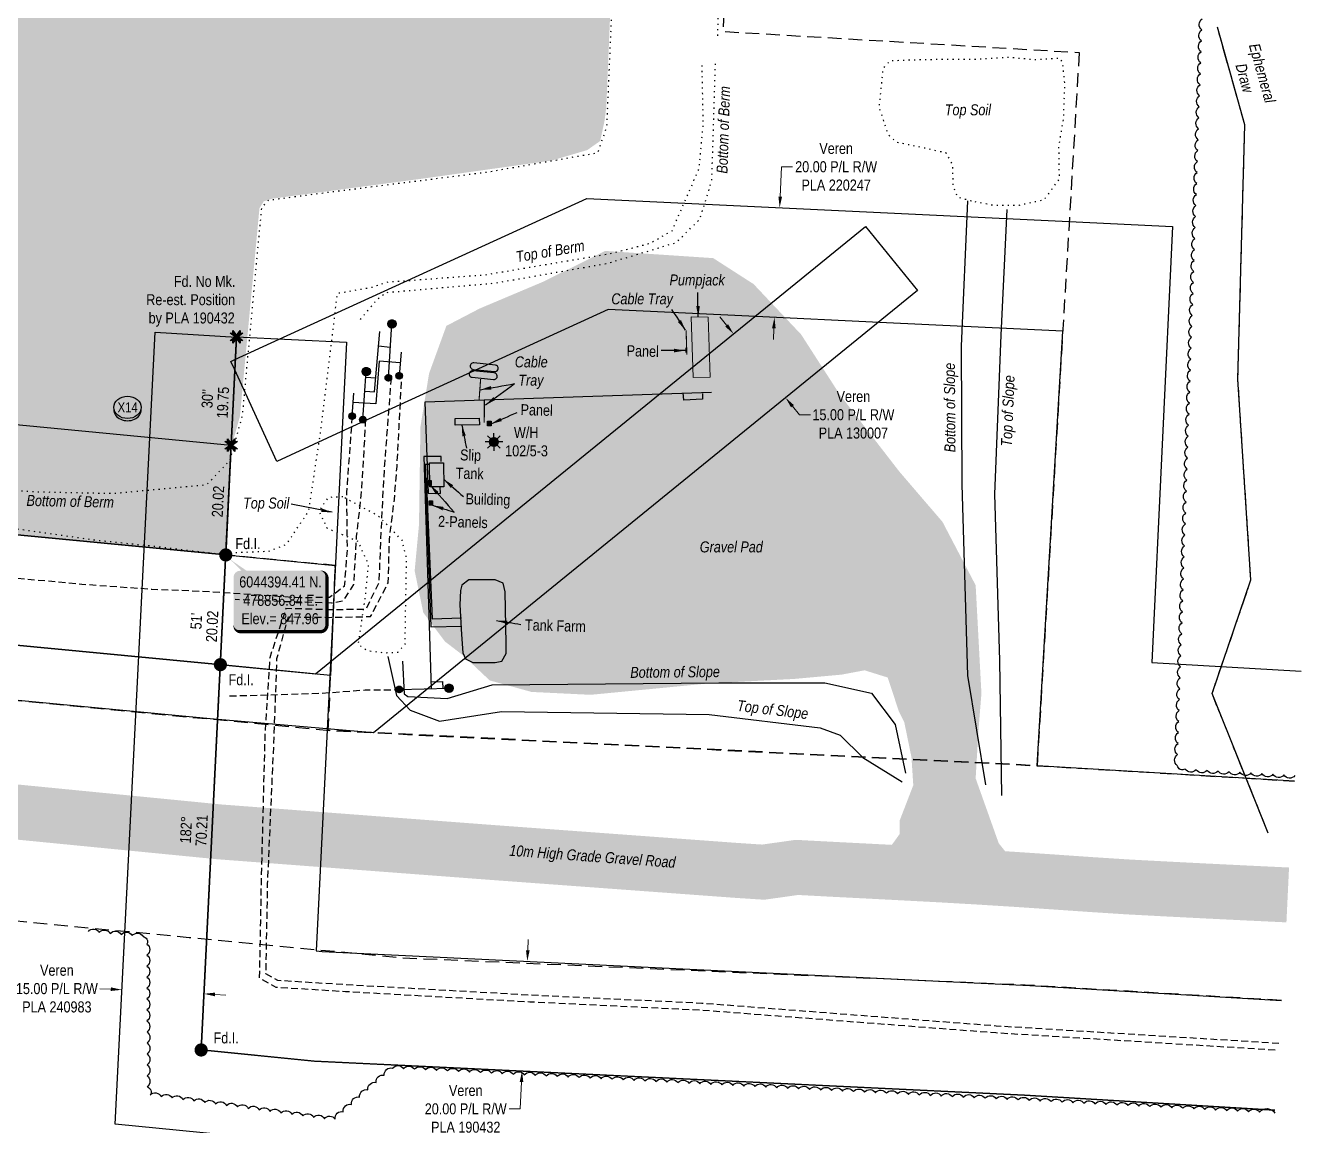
# Model space of a CAD drawing. Extents: x 473254 to 483871, y 6040471 to 6049084.
# Drawn here: x 476178 to 477351, y 6042140 to 6043140 of the extents above; entities that cross this region are included whole.
import ezdxf
from ezdxf.enums import TextEntityAlignment as Align

# ---------------------------------------------------------------- set-up
doc = ezdxf.new("R2010")
doc.units = 0
doc.header["$LTSCALE"] = 5
doc.header["$PDSIZE"] = 0.5
for name, pattern in [('0', [1, 1, 0]), ('foc-ACCESSROAD', [3.75, 2.5, -1.25]), ('foc-TOPO', [1, 0.2, -0.8]), ('foc-TOPO-ephemeral', [6.25, 3.125, -0.625, 0.625, -0.625, 0.625, -0.625]), ('UG_PIPE', [1.875, 1.25, -0.625])]:
    doc.linetypes.add(name, pattern=pattern)
doc.layers.get('Defpoints').update_dxf_attribs({"color": 9})
for name, color, linetype in [('AS-CABLE', 224, 'foc-CABLE'), ('AS-PIPE-UG', 44, 'UG_PIPE'), ('AS-ROADS', 254, 'Continuous'), ('AS-SYMBOL', 7, 'Continuous'), ('C-RW', 13, 'Continuous'), ('C-WS', 13, 'foc-ACCESSROAD'), ('C-WS-S', 8, 'Continuous'), ('DETAIL-T', 7, 'Continuous'), ('F-AR', 190, 'foc-ACCESSROAD'), ('L-BD', 7, 'Continuous'), ('L-MON', 1, 'Continuous'), ('P-CROSSINGS', 250, 'Continuous'), ('P-PROPOSED', 10, 'Continuous'), ('P-PROPOSED-H', 21, 'Continuous'), ('T-BUSH', 110, '0'), ('T-DRAW', 143, 'foc-TOPO-ephemeral'), ('T-GENERAL', 48, 'foc-TOPO'), ('T-SLOPE', 48, 'Continuous'), ('T-WATER-T', 170, 'Continuous')]:
    doc.layers.add(name, color=color, linetype=linetype)
for name, color, linetype, lineweight in [('AS-GENERAL', 48, 'Continuous', 18), ('C-RW-T', 13, 'Continuous', 9), ('C-WS-T', 13, 'Continuous', 9), ('T-TEXT', 48, 'Continuous', 18)]:
    doc.layers.add(name, color=color, linetype=linetype, lineweight=lineweight)
for name, color, linetype, true_color in [('AS-PIPE-AG', 7, 'Continuous', 0x7d00fa), ('AS-STRUCTURE-H', 7, 'Continuous', 0xa8a8a8), ('AS-STRUCTURE-T', 7, 'Continuous', 0x454545)]:
    doc.layers.add(name, color=color, linetype=linetype, true_color=true_color)
doc.layers.add('AS-STRUCTURE', color=7, linetype='Continuous', lineweight=30, true_color=0x595959)
doc.styles.add('80', font='ARIALN.TTF', dxfattribs={"height": 10})
doc.styles.add('80CG', font='ARIALN.TTF', dxfattribs={"height": 10})
doc.styles.add('80L', font='ARIALN.TTF', dxfattribs={"height": 10})
doc.styles.add('80LS', font='ARIALNI.TTF', dxfattribs={"height": 10})
doc.styles.add('Crossing', font='ARIALN.TTF', dxfattribs={"height": 10})
doc.styles.add('foc-LtypeFont', font='ARIALN.TTF', dxfattribs={"height": 7.35})
doc.linetypes.add('foc-CABLE', pattern='A,2,-1,["C",foc-LtypeFont,S=0.2,R=0,X=-0.625,Y=-0.75],-1.24,8', length=12.24)
doc.linetypes.add('foc-TOPO-flowdirection-NOLINE', pattern='A,0,[">",foc-LtypeFont,S=0.3,R=0,X=0,Y=-0.945],-20,[">",foc-LtypeFont,S=0.3,R=0,X=0,Y=-0.945],0', length=20)
doc.dimstyles.new('Compass 5 000', dxfattribs={"dimscale": 5, "dimtxt": 9, "dimasz": 2, "dimexe": 0.2, "dimexo": 0.0625, "dimgap": 0.5, "dimtad": 0, "dimtih": 1, "dimtoh": 1, "dimzin": 0, "dimdsep": 46, "dimtxsty": '80CG', "dimcen": 0.1, "dimse1": 1, "dimse2": 1, "dimclrd": 256, "dimclrt": 256, "dimaunit": 1, "dimadec": 4, "dimazin": 0, "dimtfac": 0.06, "dimtofl": 0, "dimtmove": 0, "dimatfit": 1, "dimfxl": 0.2, "dimtolj": 1, "dimtzin": 0, "dimlwd": -1, "dimarcsym": 0})

# ---------------------------------------------------------------- blocks, each defined once
blk = doc.blocks.new('fdia')
at = {"color": 255, "const_width": 1}
blk.add_lwpolyline([(-0.5, 0, 1), (0.5, 0, 1)], format="xyb", close=True, dxfattribs=at)
blk = doc.blocks.new('Fdiaa')
blk.add_blockref('fdia', (0, 0))
blk = doc.blocks.new('fdib')
at = {"color": 1, "const_width": 1.6}
blk.add_lwpolyline([(-0.4, 0, 1), (0.4, 0, 1)], format="xyb", close=True, dxfattribs=at)
at = {"color": 1}
blk.add_circle((0, 0), 0.8, dxfattribs=at)
blk = doc.blocks.new('Fdibb')
blk.add_blockref('fdib', (0, 0))
blk = doc.blocks.new('fdicc')
for name in ['Fdibb', 'Fdiaa']:
    blk.add_blockref(name, (0, 0))
blk = doc.blocks.new('FDI')
blk.add_blockref('fdicc', (0, 0))
blk = doc.blocks.new('GAS')
h = blk.add_hatch(color=255)
h.dxf.hatch_style = 1
edge = h.paths.add_edge_path()
edge.add_arc((0, 0), 0.9, 0, 360)
for p, q in [((-0.81, 0), (-1.62, 0)), ((-0.57, 0.57), (-1.14, 1.14)), ((0, 0.81), (0, 1.62)), ((0.57, 0.57), (1.14, 1.14)), ((1.62, 0), (0.81, 0)), ((-0.57, -0.57), (-1.14, -1.14)), ((0, -0.81), (0, -1.62)), ((1.14, -1.14), (0.57, -0.57))]:
    blk.add_line(p, q)
blk.add_circle((0, 0), 0.8)
blk = doc.blocks.new('*D500')
at = {"layer": 'C-RW-T', "transparency": 16777216}
for p, q in [((476815.8, 6042867.7), (476809.5, 6042875.4)), ((476875.7, 6042794), (476882, 6042786.3)), ((476882, 6042786.3), (476892, 6042786.3))]:
    blk.add_line(p, q, dxfattribs=at)
for points in [[(476817.1, 6042868.7), (476814.5, 6042866.6), (476822.1, 6042859.9)], [(476877, 6042795.1), (476874.4, 6042793), (476869.4, 6042801.8)]]:
    blk.add_solid(points, dxfattribs=at)
at = {"layer": 'Defpoints', "color": 0, "transparency": 16777216}
for p in [(476869.4, 6042801.8), (476667.5, 6042734.2), (476714.8, 6042676)]:
    blk.add_point(p, dxfattribs=at)
at = {"layer": 'C-RW-T', "transparency": 16777216, "insert": (476931.1, 6042786.3), "char_height": 10, "attachment_point": 5, "style": '80CG'}
blk.add_mtext('\\A1;Veren\\P15.00 P/L R/W\\PPLA 130007', dxfattribs=at)
blk = doc.blocks.new('*D503')
at = {"layer": 'C-RW-T', "transparency": 16777216}
for p, q in [((476864.5, 6042984.7), (476865.8, 6043011.9)), ((476865.8, 6043011.9), (476875.8, 6043011.9)), ((476858.8, 6042864.9), (476858.3, 6042854.9))]:
    blk.add_line(p, q, dxfattribs=at)
at = {"layer": 'C-RW-T', "linetype": 'Continuous', "transparency": 16777216}
for points in [[(476862.9, 6042984.8), (476866.2, 6042984.6), (476864, 6042974.7)], [(476857.1, 6042865), (476860.4, 6042864.8), (476859.3, 6042874.9)]]:
    blk.add_solid(points, dxfattribs=at)
at = {"layer": 'Defpoints', "color": 0, "linetype": 'Continuous', "transparency": 16777216}
for p in [(476999.8, 6042968.2), (476859.3, 6042874.9), (476995, 6042868.4)]:
    blk.add_point(p, dxfattribs=at)
at = {"layer": 'C-RW-T', "linetype": 'Continuous', "transparency": 16777216, "insert": (476915.4, 6043011.9), "char_height": 10, "attachment_point": 5, "style": '80CG'}
blk.add_mtext('\\A1;Veren\\P20.00 P/L R/W\\PPLA 220247', dxfattribs=at)
blk = doc.blocks.new('*D504')
at = {"layer": 'C-RW-T', "transparency": 16777216}
for p, q in [((476635, 6042299), (476635.4, 6042309)), ((476629.2, 6042179.3), (476628.1, 6042154.8)), ((476628.1, 6042154.8), (476618.1, 6042154.8))]:
    blk.add_line(p, q, dxfattribs=at)
at = {"layer": 'C-RW-T', "linetype": 'Continuous', "transparency": 16777216}
for points in [[(476633.3, 6042299.1), (476636.6, 6042299), (476634.5, 6042289.1)], [(476627.6, 6042179.4), (476630.9, 6042179.2), (476629.7, 6042189.3)]]:
    blk.add_solid(points, dxfattribs=at)
at = {"layer": 'Defpoints', "color": 0, "linetype": 'Continuous', "transparency": 16777216}
for p in [(476803.3, 6042281), (476629.7, 6042189.3), (476798.5, 6042181.2)]:
    blk.add_point(p, dxfattribs=at)
at = {"layer": 'C-RW-T', "linetype": 'Continuous', "transparency": 16777216, "insert": (476578.5, 6042154.8), "char_height": 10, "attachment_point": 5, "style": '80CG'}
blk.add_mtext('\\A1;Veren\\P20.00 P/L R/W\\PPLA 190432', dxfattribs=at)
blk = doc.blocks.new('RISER')
h = blk.add_hatch(color=255)
h.dxf.hatch_style = 1
edge = h.paths.add_edge_path()
edge.add_arc((0, 0), 0.7, 0, 360)
blk.add_hatch(color=13).paths.add_polyline_path([(0.58, -0.15), (-0.58, -0.15, 0.774597)])
at = {"color": 13}
blk.add_line((-0.58, -0.15), (0.58, -0.15), dxfattribs=at)
blk.add_circle((0, 0), 0.6, dxfattribs=at)
blk = doc.blocks.new('PIG')
h = blk.add_hatch(color=255)
h.dxf.hatch_style = 1
edge = h.paths.add_edge_path()
edge.add_arc((0, 0), 0.85, 0, 360)
at = {"layer": 'AS-SYMBOL'}
h = blk.add_hatch(color=13, dxfattribs=at)
h.dxf.hatch_style = 1
h.paths.add_polyline_path([(-0.1, 0, 1), (-0.55, 0, 1)])
h = blk.add_hatch(color=13, dxfattribs=at)
h.dxf.hatch_style = 1
h.paths.add_polyline_path([(0.1, 0, 1), (0.55, 0, 1)])
at = {"layer": 'AS-SYMBOL', "color": 13}
for centre, radius in [((0, 0), 0.75), ((-0.33, 0), 0.225), ((0.33, 0), 0.225)]:
    blk.add_circle(centre, radius, dxfattribs=at)
blk = doc.blocks.new('TEMP')
h = blk.add_hatch(color=255)
h.dxf.hatch_style = 1
h.paths.add_polyline_path([(0, 0.25), (-0.67, 1.15), (-0.67, 0.67), (-1.15, 0.67), (-0.25, 0), (-1.15, -0.67), (-0.67, -0.67), (-0.67, -1.15), (0, -0.25), (0.67, -1.15), (0.67, -0.67), (1.15, -0.67), (0.25, 0), (1.15, 0.67), (0.67, 0.67), (0.67, 1.15)])
h.paths.add_polyline_path([(0.57, 0.85), (0.57, 0.57), (0.85, 0.57), (0.08, 0), (0.85, -0.57), (0.57, -0.57), (0.57, -0.85), (0, -0.08), (-0.57, -0.85), (-0.57, -0.57), (-0.85, -0.57), (-0.08, 0), (-0.85, 0.57), (-0.57, 0.57), (-0.57, 0.85), (0, 0.08)], flags=16)
h = blk.add_hatch(color=1)
h.dxf.hatch_style = 1
h.paths.add_polyline_path([(0, 0.08), (-0.57, 0.85), (-0.57, 0.57), (-0.85, 0.57), (-0.08, 0), (-0.85, -0.57), (-0.57, -0.57), (-0.57, -0.85), (0, -0.08), (0.57, -0.85), (0.57, -0.57), (0.85, -0.57), (0.08, 0), (0.85, 0.57), (0.57, 0.57), (0.57, 0.85)])
at = {"color": 1}
for p, q in [((-0.08, 0), (0.08, 0)), ((0, 0.08), (0, -0.08))]:
    blk.add_line(p, q, dxfattribs=at)
at = {"color": 255, "flags": 128}
blk.add_lwpolyline([(-0.25, 0), (-1.15, 0.67), (-0.67, 0.67), (-0.67, 1.15), (0, 0.25), (0.67, 1.15), (0.67, 0.67), (1.15, 0.67), (0.25, 0), (1.15, -0.67), (0.67, -0.67), (0.67, -1.15), (0, -0.25), (-0.67, -1.15), (-0.67, -0.67), (-1.15, -0.67)], close=True, dxfattribs=at)
at = {"color": 1, "flags": 128}
blk.add_lwpolyline([(-0.08, 0), (-0.85, 0.57), (-0.57, 0.57), (-0.57, 0.85), (0, 0.08), (0.57, 0.85), (0.57, 0.57), (0.85, 0.57), (0.08, 0), (0.85, -0.57), (0.57, -0.57), (0.57, -0.85), (0, -0.08), (-0.57, -0.85), (-0.57, -0.57), (-0.85, -0.57)], close=True, dxfattribs=at)
blk = doc.blocks.new('*U614')
h = blk.add_hatch(color=254)
edge = h.paths.add_edge_path()
edge.add_line((-36.5, -28.5), (36.5, -28.5))
edge.add_arc((36.5, -22.5), 6, 270, 360)
edge.add_line((42.5, -22.5), (42.5, 21))
edge.add_arc((36.5, 21), 6, 0, 90)
edge.add_line((36.5, 27), (-36.5, 27))
edge.add_arc((-36.5, 21), 6, 90, 180)
edge.add_line((-42.5, 21), (-42.5, -22.5))
edge.add_arc((-36.5, -22.5), 6, 180, 270)
at = {"color": 1, "flags": 128}
blk.add_lwpolyline([(-45.9, 37.5, 0, 10, 0), (0, 0, 5, 5, 0)], format="xyseb", dxfattribs=at)
blk.add_lwpolyline([(-36.5, -28.5, 3, 3, 0), (36.5, -28.5, 3, 3, 0.414214), (42.5, -22.5, 3, 3, 0), (42.5, 21, 3, 0, 0.414214), (36.5, 27, 0, 0, 0), (-36.5, 27, 0, 0, 0.414214), (-42.5, 21, 0, 0, 0), (-42.5, -22.5, 0, 3, 0.414214)], format="xyseb", close=True, dxfattribs=at)
at = {"color": 1, "style": '80'}
blk.add_attdef('ENTER_TEXT_001', (-36, -5), '', height=10, dxfattribs=at)
blk = doc.blocks.new('*D618')
at = {"layer": 'C-RW-T', "transparency": 16777216}
for p, q in [((476255.7, 6042263.7), (476245.7, 6042264.2)), ((476350.4, 6042258.9), (476360.4, 6042258.4))]:
    blk.add_line(p, q, dxfattribs=at)
for points in [[(476255.8, 6042265.4), (476255.6, 6042262.1), (476265.7, 6042263.2)], [(476350.4, 6042260.6), (476350.3, 6042257.3), (476340.4, 6042259.5)]]:
    blk.add_solid(points, dxfattribs=at)
at = {"layer": 'Defpoints', "color": 0, "transparency": 16777216}
for p in [(476265.7, 6042263.2), (476265.9, 6042266.7), (476340.6, 6042262.9)]:
    blk.add_point(p, dxfattribs=at)
at = {"layer": 'C-RW-T', "transparency": 16777216, "insert": (476206.6, 6042264.2), "char_height": 10, "attachment_point": 5, "style": '80CG'}
blk.add_mtext('\\A1;Veren\\P15.00 P/L R/W\\PPLA 240983', dxfattribs=at)
blk = doc.blocks.new('xing2')
h = blk.add_hatch(color=50)
h.dxf.hatch_style = 1
edge = h.paths.add_edge_path()
edge.add_ellipse((0, 0), major_axis=(-12.5, 0), ratio=0.816297, start_angle=0, end_angle=360)
h = blk.add_hatch(color=250)
h.dxf.hatch_style = 1
edge = h.paths.add_edge_path()
edge.add_ellipse((0, -2), major_axis=(-12.5, 0), ratio=0.816297, start_angle=0, end_angle=180)
edge.add_line((12.5, -2), (12.5, 0))
edge.add_ellipse((0, 0), major_axis=(-12.5, 0), ratio=0.816297, start_angle=0, end_angle=180, ccw=False)
edge.add_line((-12.5, 0), (-12.5, -2))
at = {"color": 250}
blk.add_ellipse((0, 0), major_axis=(-12.5, 0), ratio=0.816297, dxfattribs=at)
blk.add_ellipse((0, -2), major_axis=(-12.5, 0), ratio=0.816297, start_param=0, end_param=3.141593, dxfattribs=at)
at = {"color": 250, "style": 'Crossing'}
blk.add_attdef('CROSSING', text='', height=9, dxfattribs=at).set_placement((0.1, 0), align=Align.MIDDLE_CENTER)
at = {"color": 250, "style": 'Crossing', "flags": 1}
for tag, p in [('OWNER', (0.1, -12.5)), ('DESCRIPTION', (0.1, -25.8)), ('LOCATION', (0.1, -39.3)), ('DWG_REF', (0.1, -52.8))]:
    blk.add_attdef(tag, text='', height=9, dxfattribs=at).set_placement(p, align=Align.MIDDLE_CENTER)

msp = doc.modelspace()

# ---------------------------------------------------------------- hatches: boundary and pattern name
at = {"layer": 'AS-ROADS'}
h = msp.add_hatch(color=256, dxfattribs=at)
h.dxf.hatch_style = 1
h.paths.add_polyline_path([(476704.811, 6043053.943), (476700.806, 6043035.383), (476689.031, 6043027.123), (476656.886, 6043017.643), (476543.021, 6043001.668), (476402.306, 6042982.893), (476394.741, 6042980.413), (476390.856, 6042974.023), (476373.086, 6042784.788), (476362.326, 6042746.218), (476338.316, 6042723.748), (476276.666, 6042717.508), (476214.101, 6042716.978), (476128.776, 6042722.603), (476049.646, 6042727.608), (476014.406, 6042734.388), (476003.846, 6042758.588), (475994.446, 6042827.15), (475952.346, 6042808.543), (475952.321, 6042751.748), (475968.801, 6042661.528), (475996.901, 6042553.953), (476028.916, 6042482.498), (476047.866, 6042465.768), (476074.926, 6042458.543), (476103.571, 6042453.163), (475883.551, 6042472.348), (475904.291, 6042474.113), (475935.861, 6042489.458), (475957.401, 6042517.313), (475962.496, 6042550.868), (475941.756, 6042648.448), (475923.966, 6042754.783), (475912.056, 6042817.663), (475899.196, 6042928.373), (475887.386, 6043019.193), (475883.026, 6043087.028), (475885.516, 6043166.453), (475892.301, 6043300.908), (475900.866, 6043482.253), (475906.726, 6043619.373), (475911.426, 6043630.668), (475919.641, 6043631.748), (475975.271, 6043632.098), (476070.996, 6043630.093), (476136.251, 6043623.668), (476249.351, 6043616.998), (476371.116, 6043610.893), (476496.566, 6043604.613), (476635.526, 6043599.383), (476709.101, 6043596.938), (476724.166, 6043592.448), (476728.911, 6043579.518), (476728.536, 6043525.158), (476721.976, 6043410.388), (476714.231, 6043255.323), (476706.356, 6043066.358)])
h = msp.add_hatch(color=256, dxfattribs=at)
h.dxf.hatch_style = 1
h.paths.add_polyline_path([(476954.403, 6042378.8), (476973.262, 6042405.028), (476973.262, 6042417.322), (476985.561, 6042449.287), (476983.922, 6042474.696), (476977.362, 6042506.661), (476972.442, 6042516.497), (476962.284, 6042547.276), (476941.297, 6042553.832), (476920.31, 6042549.898), (476877.023, 6042545.965), (476800.944, 6042542.031), (476692.072, 6042531.542), (476638.292, 6042534.164), (476600.253, 6042544.654), (476576.642, 6042566.943), (476559.59, 6042580.055), (476539.914, 6042606.278), (476532.044, 6042644.301), (476535.979, 6042686.258), (476537.291, 6042775.417), (476545.161, 6042823.93), (476560.901, 6042867.198), (476591.071, 6042882.932), (476650.097, 6042907.844), (476705.189, 6042935.378), (476803.568, 6042928.822), (476840.296, 6042905.222), (476883.582, 6042859.331), (476918.998, 6042804.263), (476972.778, 6042734.771), (477012.13, 6042688.881), (477042.298, 6042631.19), (477047.546, 6042532.853), (477044.922, 6042500.074), (477042.298, 6042455.495), (477063.286, 6042396.493), (477073.78, 6042383.381), (477089.52, 6042372.892)])
at = {"layer": 'AS-STRUCTURE-H'}
h = msp.add_hatch(color=256, dxfattribs=at)
h.dxf.hatch_style = 1
h.paths.add_polyline_path([(476568.8, 6042783.064), (476590.71, 6042783.244), (476590.945, 6042777.129), (476568.74, 6042776.709)])
h = msp.add_hatch(color=256, dxfattribs=at)
h.dxf.hatch_style = 1
h.paths.add_polyline_path([(476598.345, 6042780.368), (476601.524, 6042780.368), (476601.524, 6042776.279), (476598.345, 6042776.279)])
h = msp.add_hatch(color=256, dxfattribs=at)
h.dxf.hatch_style = 1
h.paths.add_polyline_path([(476545.685, 6042742.489), (476558.365, 6042742.619), (476558.595, 6042720.814), (476545.905, 6042720.739)])
h = msp.add_hatch(color=256, dxfattribs=at)
h.dxf.hatch_style = 1
h.paths.add_polyline_path([(476543.919, 6042726.384), (476547.098, 6042726.384), (476547.098, 6042722.294), (476543.919, 6042722.294)])
h = msp.add_hatch(color=256, dxfattribs=at)
h.dxf.hatch_style = 1
h.paths.add_polyline_path([(476545.185, 6042708.023), (476548.364, 6042708.023), (476548.364, 6042703.934), (476545.185, 6042703.934)])
h = msp.add_hatch(color=256, dxfattribs=at)
h.dxf.hatch_style = 1
h.paths.add_polyline_path([(476581.425, 6042636.174), (476574.885, 6042631.349), (476573.68, 6042626.444), (476573.275, 6042613.454), (476574.775, 6042586.504), (476575.955, 6042569.649), (476578.395, 6042564.364), (476585.045, 6042561.084), (476605.39, 6042560.799), (476611.225, 6042562.104), (476615.17, 6042569.249), (476615.305, 6042578.149), (476614.48, 6042625.359), (476612.44, 6042633.229), (476605.205, 6042636.219)])
at = {"layer": 'P-PROPOSED-H'}
h = msp.add_hatch(color=256, dxfattribs=at)
h.dxf.hatch_style = 1
h.paths.add_polyline_path([(475421.031, 6042849.215), (475411.495, 6042749.724), (476360.33, 6042658.776), (476365.217, 6042758.713)])

# ---------------------------------------------------------------- linework, layer by layer
at = {"color": 13}
for points in [[(476605.435, 6042831.526), (476585.946, 6042833.527, 1), (476585.333, 6042827.561), (476604.822, 6042825.561, 1)], [(476604.443, 6042824.376), (476584.954, 6042826.377, 1), (476584.341, 6042820.411), (476603.831, 6042818.411, 1)]]:
    msp.add_lwpolyline(points, format="xyb", close=True, dxfattribs=at)
at = {"layer": 'AS-CABLE', "const_width": 0.999, "flags": 128}
for points in [[(476778.945, 6042863.119), (476779.605, 6042840.924)], [(476592.04, 6042818.744), (476590.635, 6042799.729)], [(476595.42, 6042799.969), (476595.355, 6042779.269)]]:
    msp.add_lwpolyline(points, dxfattribs=at)
at = {"layer": 'AS-GENERAL', "flags": 128}
msp.add_lwpolyline([(476785.495, 6042820.194), (476800.75, 6042820.549), (476799.08, 6042875.119), (476783.455, 6042875.484)], close=True, dxfattribs=at)
at = {"layer": 'AS-PIPE-AG', "flags": 128}
for points in [[(476508.105, 6042819.954), (476511.365, 6042868.974)], [(476486.945, 6042807.669), (476495.59, 6042807.184), (476500.4, 6042861.954)], [(476499.03, 6042848.964), (476509.695, 6042847.914)], [(476519.75, 6042843.244), (476517.89, 6042821.809)], [(476518.755, 6042833.694), (476499.76, 6042835.119), (476496.85, 6042796.364), (476476.075, 6042797.594)], [(476484.82, 6042781.889), (476487.985, 6042825.634)], [(476496.745, 6042819.544), (476487.495, 6042820.114)], [(476475.13, 6042785.059), (476476.76, 6042805.919)], [(476802.11, 6042806.574), (476541.295, 6042797.769), (476544.26, 6042714.919), (476555.665, 6042714.724), (476555.38, 6042720.369)], [(476793.78, 6042805.594), (476793.93, 6042800.594), (476776.985, 6042799.719), (476776.38, 6042806.384)], [(476556.17, 6042743.944), (476556.04, 6042748.484), (476540.42, 6042748.489), (476547.19, 6042537.054)], [(476544.695, 6042741.079), (476541.475, 6042740.954), (476546.685, 6042593.309), (476574.935, 6042594.079)], [(476542.575, 6042728.954), (476547.95, 6042600.604), (476574.625, 6042601.674)], [(476546.965, 6042543.469), (476557.39, 6042543.519), (476557.525, 6042537.389)], [(476518.07, 6042536.484), (476563.35, 6042537.534)]]:
    msp.add_lwpolyline(points, dxfattribs=at)
at = {"layer": 'AS-PIPE-UG', "flags": 128}
for points in [[(476510.604, 6042819.954), (476507.184, 6042774.694), (476504.494, 6042740.969), (476502.854, 6042710.619), (476501.079, 6042673.064), (476499.444, 6042633.619), (476487.574, 6042609.179), (476455.064, 6042608.864), (476414.974, 6042610.044), (476400.189, 6042565.184), (476395.774, 6042494.044), (476392.334, 6042359.754), (476391.729, 6042324.989), (476390.744, 6042274.019), (476390.984, 6042274.069), (476405.814, 6042265.674), (476469.274, 6042261.699), (476636.879, 6042252.284), (476792.944, 6042244.824), (477060.629, 6042224.194), (477317.781, 6042208.362)], [(477318.136, 6042214.348), (477061.044, 6042230.177), (476793.318, 6042250.81), (476637.191, 6042258.273), (476469.63, 6042267.685), (476407.567, 6042271.573), (476396.813, 6042277.661), (476397.725, 6042324.879), (476398.33, 6042359.638), (476404.249, 6042493.939), (476406.804, 6042564.479), (476417.179, 6042602.444), (476454.419, 6042601.994), (476491.974, 6042602.779), (476508.024, 6042633.554), (476509.099, 6042672.619), (476513.564, 6042709.264), (476515.994, 6042739.304), (476517.849, 6042774.354), (476520.389, 6042821.809)], [(476475.046, 6042784.919), (476475.041, 6042782.919), (476470.016, 6042715.589), (476470.581, 6042663.264), (476468.056, 6042630.099), (476454.681, 6042620.154), (476427.921, 6042619.669), (476366.171, 6042623.804), (476337.716, 6042625.604), (476293.051, 6042627.404), (476229.296, 6042631.954), (476145.606, 6042639.794), (476103.391, 6042643.679), (475847.116, 6042665.159), (475758.256, 6042673.974), (475694.581, 6042681.709), (475628.006, 6042687.989), (475516.871, 6042699.699), (475407.708, 6042710.216)], [(476487.319, 6042781.889), (476487.159, 6042777.739), (476485.214, 6042744.279), (476483.174, 6042712.924), (476478.989, 6042675.859), (476476.409, 6042631.854), (476466.604, 6042616.649), (476456.404, 6042614.924), (476413.999, 6042616.254), (476368.754, 6042618.249)], [(476363.674, 6042530.494), (476447.594, 6042533.014), (476486.909, 6042536.009), (476516.229, 6042536.224), (476520.569, 6042536.484)]]:
    msp.add_lwpolyline(points, dxfattribs=at)
at = {"layer": 'AS-ROADS', "const_width": 49.974, "flags": 128}
msp.add_lwpolyline([(477326.152, 6042349.467), (477289.551, 6042351.204), (477252.871, 6042353.009), (477216.576, 6042354.854), (477180.946, 6042356.744), (477146.111, 6042358.994), (477111.591, 6042361.384), (477077.391, 6042363.684), (477043.611, 6042365.779), (477010.186, 6042367.709), (476977.061, 6042369.459), (476944.261, 6042371.159), (476911.801, 6042372.814), (476879.761, 6042374.519), (476849.084, 6042370.202), (476824.241, 6042371.829), (476601.506, 6042388.184), (476354.496, 6042406.849), (476100.886, 6042431.734), (475851.651, 6042456.779), (475591.086, 6042480.744), (475387.806, 6042502.582)], dxfattribs=at)
at = {"layer": 'AS-STRUCTURE', "flags": 128}
for points in [[(476568.8, 6042783.064), (476590.71, 6042783.244), (476590.945, 6042777.129), (476568.74, 6042776.709)], [(476598.345, 6042780.368), (476601.524, 6042780.368), (476601.524, 6042776.279), (476598.345, 6042776.279)], [(476545.685, 6042742.489), (476558.365, 6042742.619), (476558.595, 6042720.814), (476545.905, 6042720.739)], [(476581.425, 6042636.174), (476574.885, 6042631.349), (476573.68, 6042626.444), (476573.275, 6042613.454), (476574.775, 6042586.504), (476575.955, 6042569.649), (476578.395, 6042564.364), (476585.045, 6042561.084), (476605.39, 6042560.799), (476611.225, 6042562.104), (476615.17, 6042569.249), (476615.305, 6042578.149), (476614.48, 6042625.359), (476612.44, 6042633.229), (476605.205, 6042636.219)]]:
    msp.add_lwpolyline(points, close=True, dxfattribs=at)
msp.add_lwpolyline([(476545.02, 6042723.464), (476545.878, 6042723.472)], dxfattribs=at)
at = {"layer": 'AS-STRUCTURE-T', "const_width": 1.999, "flags": 128}
msp.add_lwpolyline([(476779.19, 6042847.354), (476779.11, 6042842.829)], dxfattribs=at)
at = {"layer": 'AS-STRUCTURE-T', "flags": 128}
for points in [[(476543.919, 6042726.384), (476547.098, 6042726.384), (476547.098, 6042722.294), (476543.919, 6042722.294)], [(476545.185, 6042708.023), (476548.364, 6042708.023), (476548.364, 6042703.934), (476545.185, 6042703.934)]]:
    msp.add_lwpolyline(points, close=True, dxfattribs=at)
at = {"layer": 'C-RW'}
for points in [[(477332.297, 6042453.042), (477098.185, 6042467.053), (477121.506, 6042862.325), (476954.701, 6042870.307), (476842.457, 6042875.678), (476708.111, 6042882.111), (476464.931, 6042770.657), (476406.612, 6042743.928), (476368.125, 6042827.898), (476364.968, 6042834.787), (476368.632, 6042836.464), (476408.954, 6042854.945), (476688.586, 6042983.108), (477127.394, 6042962.106), (477221.264, 6042957.613), (477202.651, 6042560.977), (477338.223, 6042552.934)], [(475401.958, 6042650.232), (476350.71, 6042559.293), (476441.775, 6042550.564), (476942.089, 6042957.567), (476989.393, 6042899.418), (476494.728, 6042497.01), (476345.941, 6042509.547), (475397.19, 6042600.486)], [(477309.884, 6042078.785), (477082.634, 6042092.54), (476435.327, 6042123.534), (476259.537, 6042140.964), (476295.897, 6042861.464), (476370.015, 6042856.863), (476337.757, 6042208.427), (476440.822, 6042198.317), (477086.692, 6042167.392), (477314.413, 6042153.609)], [(477314.535, 6042153.653), (477086.6, 6042167.444), (476440.651, 6042198.299), (476337.841, 6042208.419), (476370.132, 6042857.275), (476469.956, 6042852.307), (476442.398, 6042298.558), (476447.935, 6042298.013), (477091.666, 6042267.172), (477320.451, 6042253.362)], [(475411.495, 6042749.724), (476360.246, 6042658.784), (476459.881, 6042649.234), (476455.632, 6042549.236), (476350.71, 6042559.293), (475401.958, 6042650.232)]]:
    msp.add_lwpolyline(points, dxfattribs=at)
at = {"layer": 'C-WS', "flags": 128}
msp.add_lwpolyline([(477136.466, 6043115.882), (477098.185, 6042467.053), (476453.507, 6042499.237), (476459.881, 6042649.234), (475858.13, 6042706.913), (475833.926, 6042763.376), (475733.388, 6042997.906), (475684.214, 6043000.791), (475577.537, 6043007.059), (475627.381, 6043855.705), (475688.11, 6043852.137), (475838.869, 6043843.284), (476850.431, 6043783.869), (476812.323, 6043135.065), (477136.466, 6043115.882)], close=True, dxfattribs=at)
at = {"layer": 'F-AR', "flags": 128}
for points in [[(475397.19, 6042600.486), (476345.941, 6042509.547), (476457.411, 6042498.863), (477098.185, 6042467.053), (477332.297, 6042453.042)], [(477320.459, 6042253.497), (477087.406, 6042267.444), (476519.954, 6042292.057), (476326.869, 6042310.564), (475378.117, 6042401.503)]]:
    msp.add_lwpolyline(points, dxfattribs=at)
at = {"layer": 'P-PROPOSED', "flags": 128}
msp.add_lwpolyline([(475421.031, 6042849.215), (476365.217, 6042758.713), (476360.33, 6042658.776), (475411.495, 6042749.724)], dxfattribs=at)
at = {"layer": 'T-BUSH', "linetype": 'Continuous', "flags": 128}
for points in [[(477332.595, 6042458.031, -0.52056705), (477322.618, 6042458.628, -0.52056705), (477312.641, 6042459.225, -0.52056705), (477302.665, 6042459.822, -0.52056705), (477292.688, 6042460.419, -0.52056705), (477282.711, 6042461.016, -0.52056705), (477272.734, 6042461.613, -0.52056705), (477262.757, 6042462.21, -0.52056705), (477252.78, 6042462.807, -0.52056705), (477242.803, 6042463.404, -0.52056705), (477232.826, 6042464.002, -0.52056705), (477225.698, 6042467.194, -0.52056705), (477226.032, 6042477.183, -0.52056705), (477226.365, 6042487.172, -0.52056705), (477226.698, 6042497.161, -0.52056705), (477227.031, 6042507.151, -0.52056705), (477227.365, 6042517.14, -0.52056705), (477227.698, 6042527.129, -0.52056705), (477228.031, 6042537.118, -0.52056705), (477228.365, 6042547.107, -0.52056705), (477228.698, 6042557.097, -0.52056705), (477229.031, 6042567.086, -0.52056705), (477229.365, 6042577.075, -0.52056705), (477229.698, 6042587.064, -0.52056705), (477230.031, 6042597.053, -0.52056705), (477230.365, 6042607.042, -0.52056705), (477230.698, 6042617.032, -0.52056705), (477231.031, 6042627.021, -0.52056705), (477231.364, 6042637.01, -0.52056705), (477231.698, 6042646.999, -0.52056705), (477232.031, 6042656.988, -0.52056705), (477232.364, 6042666.978, -0.52056705), (477232.698, 6042676.967, -0.52056705), (477233.031, 6042686.956, -0.52056705), (477233.364, 6042696.945, -0.52056705), (477233.698, 6042706.934, -0.52056705), (477234.031, 6042716.924, -0.52056705), (477234.364, 6042726.913, -0.52056705), (477234.698, 6042736.902, -0.52056705), (477235.031, 6042746.891, -0.52056705), (477235.364, 6042756.88, -0.52056705), (477235.697, 6042766.87, -0.52056705), (477236.031, 6042776.859, -0.52056705), (477236.364, 6042786.848, -0.52056705), (477236.697, 6042796.837, -0.52056705), (477237.031, 6042806.826, -0.52056705), (477237.364, 6042816.815, -0.52056705), (477237.697, 6042826.805, -0.52056705), (477238.031, 6042836.794, -0.52056705), (477238.364, 6042846.783, -0.52056705), (477238.697, 6042856.772, -0.52056705), (477239.031, 6042866.761, -0.52056705), (477239.364, 6042876.751, -0.52056705), (477239.697, 6042886.74, -0.52056705), (477240.03, 6042896.729, -0.52056705), (477240.364, 6042906.718, -0.52056705), (477240.697, 6042916.707, -0.52056705), (477241.03, 6042926.697, -0.52056705), (477241.364, 6042936.686, -0.52056705), (477241.697, 6042946.675, -0.52056705), (477242.03, 6042956.664, -0.52056705), (477242.364, 6042966.653, -0.52056705), (477242.697, 6042976.642, -0.52056705), (477243.03, 6042986.632, -0.52056705), (477243.364, 6042996.621, -0.52056705), (477243.697, 6043006.61, -0.52056705), (477244.03, 6043016.599, -0.52056705), (477244.363, 6043026.588, -0.52056705), (477244.697, 6043036.578, -0.52056705), (477245.03, 6043046.567, -0.52056705), (477245.363, 6043056.556, -0.52056705), (477245.697, 6043066.545, -0.52056705), (477246.03, 6043076.534, -0.52056705), (477246.363, 6043086.524, -0.52056705), (477246.697, 6043096.513, -0.52056705), (477247.03, 6043106.502, -0.52056705), (477247.363, 6043116.491, -0.52056705), (477247.697, 6043126.48, -0.52056705), (477248.03, 6043136.469, -0.52056705), (477248.363, 6043146.459, -0.52056705)], [(476235.261, 6042316.332, -0.52056705), (476245.21, 6042315.379, -0.52056705), (476255.159, 6042314.425, -0.52056705), (476265.109, 6042313.472, -0.52056705), (476275.058, 6042312.518, -0.52056705), (476285.007, 6042311.564, -0.52056705), (476288.547, 6042304.783, -0.52056705), (476288.553, 6042294.789, -0.52056705), (476288.559, 6042284.794, -0.52056705), (476288.564, 6042274.799, -0.52056705), (476288.57, 6042264.804, -0.52056705), (476288.576, 6042254.81, -0.52056705), (476288.581, 6042244.815, -0.52056705), (476288.587, 6042234.82, -0.52056705), (476288.593, 6042224.826, -0.52056705), (476288.598, 6042214.831, -0.52056705), (476288.604, 6042204.836, -0.52056705), (476288.61, 6042194.841, -0.52056705), (476288.615, 6042184.847, -0.52056705), (476288.621, 6042174.852, -0.52056705), (476291.582, 6042167.439, -0.52056705), (476301.486, 6042166.089, -0.52056705), (476311.389, 6042164.739, -0.52056705), (476321.292, 6042163.389, -0.52056705), (476331.195, 6042162.039, -0.52056705), (476341.098, 6042160.689, -0.52056705), (476351.001, 6042159.339, -0.52056705), (476360.905, 6042157.989, -0.52056705), (476370.808, 6042156.64, -0.52056705), (476380.711, 6042155.29, -0.52056705), (476390.614, 6042153.94, -0.52056705), (476400.517, 6042152.59, -0.52056705), (476410.42, 6042151.24, -0.52056705), (476420.324, 6042149.89, -0.52056705), (476430.227, 6042148.54, -0.52056705), (476440.13, 6042147.19, -0.52056705), (476450.033, 6042145.84, -0.52056705), (476459.589, 6042145.629, -0.52056705), (476467.056, 6042152.273, -0.52056705), (476474.523, 6042158.917, -0.52056705), (476481.99, 6042165.56, -0.52056705), (476489.458, 6042172.204, -0.52056705), (476496.925, 6042178.847, -0.52056705), (476504.392, 6042185.491, -0.52056705), (476511.946, 6042191.887, -0.52056705), (476521.928, 6042191.379, -0.52056705), (476531.91, 6042190.872, -0.52056705), (476541.891, 6042190.364, -0.52056705), (476551.873, 6042189.856, -0.52056705), (476561.855, 6042189.349, -0.52056705), (476571.837, 6042188.841, -0.52056705), (476581.819, 6042188.333, -0.52056705), (476591.801, 6042187.826, -0.52056705), (476601.782, 6042187.318, -0.52056705), (476611.764, 6042186.81, -0.52056705), (476621.746, 6042186.303, -0.52056705), (476631.728, 6042185.795, -0.52056705), (476641.71, 6042185.287, -0.52056705), (476651.692, 6042184.78, -0.52056705), (476661.674, 6042184.272, -0.52056705), (476671.655, 6042183.764, -0.52056705), (476681.637, 6042183.257, -0.52056705), (476691.619, 6042182.749, -0.52056705), (476701.601, 6042182.241, -0.52056705), (476711.583, 6042181.734, -0.52056705), (476721.565, 6042181.226, -0.52056705), (476731.546, 6042180.718, -0.52056705), (476741.528, 6042180.211, -0.52056705), (476751.51, 6042179.703, -0.52056705), (476761.492, 6042179.195, -0.52056705), (476771.474, 6042178.688, -0.52056705), (476781.456, 6042178.18, -0.52056705), (476791.438, 6042177.672, -0.52056705), (476801.419, 6042177.165, -0.52056705), (476811.401, 6042176.657, -0.52056705), (476821.383, 6042176.149, -0.52056705), (476831.365, 6042175.642, -0.52056705), (476841.347, 6042175.134, -0.52056705), (476851.329, 6042174.627, -0.52056705), (476861.31, 6042174.119, -0.52056705), (476871.292, 6042173.611, -0.52056705), (476881.274, 6042173.104, -0.52056705), (476891.256, 6042172.596, -0.52056705), (476901.238, 6042172.088, -0.52056705), (476911.22, 6042171.581, -0.52056705), (476921.202, 6042171.073, -0.52056705), (476931.183, 6042170.565, -0.52056705), (476941.165, 6042170.058, -0.52056705), (476951.147, 6042169.55, -0.52056705), (476961.129, 6042169.042, -0.52056705), (476971.111, 6042168.535, -0.52056705), (476981.093, 6042168.027, -0.52056705), (476991.074, 6042167.519, -0.52056705), (477001.056, 6042167.012, -0.52056705), (477011.038, 6042166.504, -0.52056705), (477021.02, 6042165.996, -0.52056705), (477031.002, 6042165.489, -0.52056705), (477040.984, 6042164.981, -0.52056705), (477050.966, 6042164.473, -0.52056705), (477060.947, 6042163.966, -0.52056705), (477070.929, 6042163.458, -0.52056705), (477080.911, 6042162.95, -0.52056705), (477090.893, 6042162.443, -0.52056705), (477100.875, 6042161.935, -0.52056705), (477110.857, 6042161.427, -0.52056705), (477120.839, 6042160.92, -0.52056705), (477130.82, 6042160.412, -0.52056705), (477140.802, 6042159.904, -0.52056705), (477150.784, 6042159.397, -0.52056705), (477160.766, 6042158.889, -0.52056705), (477170.748, 6042158.381, -0.52056705), (477180.73, 6042157.874, -0.52056705), (477190.711, 6042157.366, -0.52056705), (477200.693, 6042156.859, -0.52056705), (477210.675, 6042156.351, -0.52056705), (477220.657, 6042155.843, -0.52056705), (477230.639, 6042155.336, -0.52056705), (477240.621, 6042154.828, -0.52056705), (477250.603, 6042154.32, -0.52056705), (477260.584, 6042153.813, -0.52056705), (477270.566, 6042153.305, -0.52056705), (477280.548, 6042152.797, -0.52056705), (477290.53, 6042152.29, -0.52056705), (477300.512, 6042151.782, -0.52056705), (477314.408, 6042151.075, -0.52056705)]]:
    msp.add_lwpolyline(points, format="xyb", dxfattribs=at)
at = {"layer": 'T-DRAW', "flags": 128}
msp.add_lwpolyline([(477308.489, 6042405.613), (477257.303, 6042532.625), (477292.64, 6042635.999), (477280.799, 6042818.825), (477287.14, 6043050.165), (477262.191, 6043139.024)], dxfattribs=at)
at = {"layer": 'T-DRAW', "linetype": 'foc-TOPO-flowdirection-NOLINE', "flags": 128}
msp.add_lwpolyline([(477308.489, 6042405.613), (477257.303, 6042532.625), (477292.64, 6042635.999), (477280.799, 6042818.825), (477287.14, 6043050.165), (477262.191, 6043139.024)], dxfattribs=at)
at = {"layer": 'T-GENERAL', "flags": 128}
for points in [[(475665.31, 6043809.804), (475652.71, 6043812.989), (475649.375, 6043821.439), (475652.785, 6043830.504), (475671.505, 6043829.454), (475779.06, 6043819.414), (475878.815, 6043815.579), (475983.575, 6043811.609), (476213.015, 6043803.034), (476334.53, 6043794.649), (476517.81, 6043786.949), (476729.715, 6043776.389), (476804.06, 6043771.414), (476815.91, 6043765.444), (476826.5, 6043749.009), (476825.855, 6043688.549), (476826.64, 6043552.859), (476813.02, 6043319.099), (476808.185, 6043245.869), (476807.6, 6043128.769)], [(476130.43, 6042683.199), (476077.66, 6042688.624), (476030.485, 6042690.909), (476003.765, 6042695.359), (476006.27, 6042724.429), (476028.66, 6042725.924), (476125.885, 6042721.929), (476183.095, 6042716.414), (476257.59, 6042714.799), (476342.915, 6042722.739), (476364.215, 6042745.069), (476375.595, 6042786.469), (476388.32, 6042925.259), (476392.98, 6042974.364), (476399.01, 6042981.624), (476453.665, 6042988.839), (476597.335, 6043007.064), (476698.65, 6043024.739), (476706.885, 6043048.284), (476710.715, 6043137.614), (476715.905, 6043263.684), (476722.175, 6043346.139), (476730.46, 6043390.119), (476738.215, 6043590.239), (476722.285, 6043609.109), (476700.3, 6043610.224), (476479.3, 6043616.734), (476143.8, 6043633.079), (476114.47, 6043640.939), (476101.655, 6043648.654), (476066.02, 6043666.059), (476002.365, 6043708.659), (475955.74, 6043737.904), (475941.65, 6043745.429)], [(476043.26, 6042704.919), (476132.305, 6042693.574), (476157.07, 6042684.494), (476240.945, 6042672.484), (476293.025, 6042667.019), (476350.14, 6042660.214), (476399.355, 6042662.259), (476415.64, 6042668.549), (476435.745, 6042698.884), (476447.13, 6042775.019), (476457.815, 6042862.919), (476461.74, 6042896.874), (476493.045, 6042902.279), (476506.985, 6042907.039), (476596.46, 6042913.729), (476709.26, 6042932.859), (476745.695, 6042942.199), (476766.13, 6042953.699), (476790.76, 6043010.224), (476794.57, 6043050.734), (476793.435, 6043106.724)], [(476482.705, 6042873.014), (476497.975, 6042891.344), (476506.325, 6042897.584), (476604.93, 6042906.114), (476707.82, 6042924.174), (476770.005, 6042943.039), (476791.56, 6042964.469), (476802.285, 6042999.304), (476805.73, 6043107.329)], [(477038.375, 6042980.659), (477025.97, 6042984.129), (477021.965, 6042994.159), (477021.43, 6043013.569), (477015.64, 6043024.334), (476995.41, 6043028.974), (476970.79, 6043034.109), (476962.84, 6043040.844), (476954.65, 6043065.939), (476958.2, 6043101.239), (476964.45, 6043108.519), (476998.505, 6043109.649), (477040.99, 6043109.799), (477073.325, 6043111.629), (477096.87, 6043109.419), (477119.035, 6043110.964), (477121.24, 6043105.889), (477123.105, 6043087.514), (477122.03, 6043055.969), (477117.76, 6043030.449), (477118.19, 6043000.929), (477104.47, 6042981.729), (477081.985, 6042976.814), (477059.17, 6042976.624), (477041.685, 6042980.084)]]:
    msp.add_lwpolyline(points, dxfattribs=at)
msp.add_lwpolyline([(476466.78, 6042711.624), (476453.315, 6042711.089), (476445.03, 6042698.734), (476452.125, 6042683.339), (476480.205, 6042671.364), (476489.82, 6042650.384), (476486.765, 6042619.159), (476480.505, 6042577.504), (476489.185, 6042571.784), (476505.185, 6042569.819), (476516.94, 6042570.254), (476523.3, 6042577.644), (476524.72, 6042656.044), (476520.535, 6042672.234), (476498.955, 6042694.224)], close=True, dxfattribs=at)
at = {"layer": 'T-SLOPE', "flags": 128}
for points in [[(477051.55, 6042449.524), (477035.14, 6042549.004), (477030.15, 6042722.954), (477029.325, 6042848.654), (477035.05, 6042980.899)], [(477066.145, 6042439.794), (477064.365, 6042562.779), (477059.855, 6042714.014), (477065.56, 6042858.624), (477071.05, 6042973.149)], [(476507.69, 6042566.484), (476515.605, 6042530.894), (476527.835, 6042517.699), (476554.605, 6042507.489), (476610.96, 6042516.289), (476799.76, 6042513.589), (476900.81, 6042501.589), (476919.125, 6042494.704), (476939.72, 6042474.584), (476975.57, 6042452.409)], [(476521.065, 6042562.129), (476522.425, 6042532.324), (476525.785, 6042529.879), (476561.56, 6042528.299), (476602.595, 6042540.764), (476808.695, 6042542.579), (476904.975, 6042542.394), (476947.64, 6042533.174), (476969.125, 6042504.574), (476978.535, 6042460.334)]]:
    msp.add_lwpolyline(points, dxfattribs=at)

# ---------------------------------------------------------------- block references
at = {"layer": 'AS-SYMBOL', "xscale": 4.997373850000051, "yscale": 4.997373850000051, "zscale": 4.997373850000051}
for name, p in [('PIG', (476511.365, 6042868.974)), ('PIG', (476487.985, 6042825.634)), ('RISER', (476508.105, 6042819.954)), ('RISER', (476517.89, 6042821.809)), ('RISER', (476475.13, 6042785.059)), ('RISER', (476484.82, 6042781.889)), ('RISER', (476518.07, 6042536.484)), ('PIG', (476563.35, 6042537.534))]:
    msp.add_blockref(name, p, dxfattribs=at)
at = {"layer": 'C-WS-S', "xscale": 4.997373850000045, "yscale": 4.997373850000045, "zscale": 4.997373850000045}
msp.add_blockref('GAS', (476604.12, 6042761.553), dxfattribs=at)
at = {"layer": 'DETAIL-T'}
ref = msp.add_blockref('*U614', (476409.759, 6042617.442), dxfattribs=dict(at, xscale=0.99947477, yscale=0.99947477, zscale=0.99947477))
ref.add_attrib('ENTER_TEXT_001', '6044394.41 N.', (476372.483, 6042629.208), dxfattribs={"layer": '0', "color": 1, "height": 9.99475, "style": '80'})
ref.add_attrib('ENTER_TEXT_002', '478856.84 E.', (476376.121, 6042612.509), dxfattribs={"layer": '0', "color": 1, "height": 9.99475, "style": '80'})
ref.add_attrib('ENTER_TEXT_003', 'Elev.= 847.96', (476374.403, 6042595.81), dxfattribs={"layer": '0', "color": 1, "height": 9.99475, "style": '80'})
at = {"layer": 'L-MON', "color": 2, "xscale": 4.997373850000045, "yscale": 4.997373850000045, "zscale": 4.997373850000045}
msp.add_blockref('TEMP', (476370.132, 6042857.275), dxfattribs=at)
at = {"layer": 'L-MON'}
for name, p, xscale, yscale, zscale in [('TEMP', (476365.217, 6042758.713), 4.997373850000024, 4.997373850000024, 4.997373850000024), ('FDI', (476360.246, 6042658.784), 4.997373850000045, 4.997373850000045, 4.997373850000045), ('FDI', (476355.346, 6042558.964), 4.997373850000037, 4.997373850000037, 4.997373850000037), ('FDI', (476337.841, 6042208.419), 4.997373850000045, 4.997373850000045, 4.997373850000045)]:
    msp.add_blockref(name, p, dxfattribs=dict(at, xscale=xscale, yscale=yscale, zscale=zscale))
at = {"layer": 'P-CROSSINGS', "xscale": 0.9994814500000084, "yscale": 0.9994814500000084, "zscale": 0.9994814500000084}
msp.add_blockref('xing2', (476270.896, 6042793.066), dxfattribs=at).add_auto_attribs({'CROSSING': 'X14'})

# ---------------------------------------------------------------- texts
at = {"layer": 'AS-CABLE', "char_height": 9.99475, "attachment_point": 1, "style": '80LS'}
for s, width, insert in [('\\pi0.56812;Cable Tray', 56.78912, (476710.379, 6042896.784)), ('\\pi0.56812;Cable \\P\\pi3.77585;Tray', 29.72285, (476622.559, 6042839.427))]:
    msp.add_mtext_dynamic_manual_height_columns(s, width=width, gutter_width=49.974, heights=[0], dxfattribs=dict(at, insert=insert))
at = {"layer": 'AS-STRUCTURE-T', "char_height": 9.99475, "attachment_point": 1, "rotation": 358.403167, "style": '80L'}
for s, width, insert in [('\\pi12.85361;Panel', 53.278, (476712.166, 6042850.014)), ('\\pi12.85361;Panel', 53.278, (476615.692, 6042796.394)), ('\\pi4.03151;Slip \\P\\pi0.51699;Tank', 26.16401, (476569.464, 6042754.95)), ('\\pi7.08925;Building', 53.278, (476571.399, 6042715.113)), ('\\pi4.42694;2-Panels', 53.278, (476549.044, 6042694.536)), ('\\pi0.46585;Tank Farm', 55.26196, (476632.1, 6042600.235))]:
    msp.add_mtext_dynamic_manual_height_columns(s, width=width, gutter_width=49.974, heights=[0], dxfattribs=dict(at, insert=insert))
at = {"layer": 'C-WS-T', "insert": (476613.729, 6042775.163), "char_height": 9.99475, "attachment_point": 1, "style": '80L'}
msp.add_mtext_dynamic_manual_height_columns('\\pi8.62323;W/H \\P\\pi0.66357;102/5-3', width=38.38815, gutter_width=49.974, heights=[0], dxfattribs=at)
at = {"layer": 'L-BD', "linetype": 'Continuous', "style": '80L'}
for s, p in [("30''", (476343.52, 6042800.96)), ('19.75', (476357.65, 6042797.484)), ('20.02', (476353.162, 6042707.42)), ("51'", (476333.49, 6042598.559)), ('20.02', (476347.831, 6042593.775)), ('70.21', (476338.27, 6042408.07)), ('182°', (476324.045, 6042408.777))]:
    msp.add_text(s, height=9.9947, rotation=87.152, dxfattribs=at).set_placement(p, align=Align.MIDDLE)
at = {"layer": 'L-MON', "char_height": 9.99475, "attachment_point": 1, "style": '80L'}
for s, width, insert in [('\\pi26.06857;Fd. No Mk.\\P\\pi0.97943;Re-est. Position \\P\\pi3.14746;by PLA 190432', 80.11929, (476286.941, 6042912.684)), ('\\pi1.06124;Fd.I.', 22.03249, (476367.922, 6042674.105)), ('\\pi1.06124;Fd.I.', 22.03249, (476361.747, 6042550.289)), ('\\pi1.06124;Fd.I.', 22.03249, (476348.097, 6042224.411))]:
    msp.add_mtext_dynamic_manual_height_columns(s, width=width, gutter_width=49.974, heights=[0], dxfattribs=dict(at, insert=insert))
at = {"layer": 'T-GENERAL', "insert": (476618.598, 6042395.123), "char_height": 9.99475, "attachment_point": 1, "rotation": 355.800419, "style": '80L'}
msp.add_mtext_dynamic_manual_height_columns('{\\fArial Narrow|b0|i1|c0|p34;10m High Grade Gravel Road}', width=152.12783, gutter_width=249.735, heights=[0], dxfattribs=at)
at = {"layer": 'T-TEXT', "char_height": 9.99475, "attachment_point": 1, "style": '80LS'}
for s, insert, rotation in [('Bottom of Berm', (476806.524, 6043005.934), 88.173413), ('Top of Berm', (476623.442, 6042934.818), 9.625335), ('\\pi5.00272;Bottom of Slope', (477013.984, 6042747.088), 90.376111), ('\\pi13.7396;Top of Slope', (477064.668, 6042743.874), 87.740799), ('Bottom of Berm', (476179.139, 6042713.44), 358.758062), ('\\pi5.00272;Bottom of Slope', (476723.122, 6042556.906), 0.504557), ('\\pi13.7396;Top of Slope', (476812.444, 6042528.529), 353.227665)]:
    msp.add_mtext_dynamic_manual_height_columns(s, width=90.69974, gutter_width=49.974, heights=[0], dxfattribs=dict(at, insert=insert, rotation=rotation))
for s, width, insert in [('\\pi24.81837;Top Soil', 90.69974, (476989.408, 6043068.763)), ('\\pi1.47487;Pumpjack', 53.278, (476762.38, 6042913.946)), ('\\pi24.81837;Top Soil', 90.69974, (476351.214, 6042710.991)), ('\\pi16.98483;Gravel Pad', 90.69974, (476774.423, 6042671.109))]:
    msp.add_mtext_dynamic_manual_height_columns(s, width=width, gutter_width=49.974, heights=[0], dxfattribs=dict(at, insert=insert))
at = {"layer": 'T-WATER-T', "insert": (477300.226, 6043125.469), "char_height": 9.99475, "attachment_point": 1, "rotation": 285.683148, "style": '80L'}
msp.add_mtext_dynamic_manual_height_columns('\\pi0.32609;{\\fArial Narrow|b0|i1|c0|p34;Ephemeral \\P\\pi14.58531;Draw}', width=55.95054, gutter_width=250, heights=[0], dxfattribs=at)

# ---------------------------------------------------------------- dimensions: what is measured, and where the dimension line sits
at = {"layer": 'C-RW-T', "color": 3, "linetype": 'Continuous'}
for base, p1, p2, angle, text, picture, middle in [((476859.26, 6042874.874), (476999.752, 6042968.215), (476994.975, 6042868.38), 267.260453, 'Veren\\P20.00 P/L R/W\\PPLA 220247', '*D503', (476915.357, 6043011.908)), ((476629.711, 6042189.268), (476803.258, 6042280.989), (476798.491, 6042181.206), 267.265239, 'Veren\\P20.00 P/L R/W\\PPLA 190432', '*D504', (476578.525, 6042154.816))]:
    dim = msp.add_linear_dim(base=base, p1=p1, p2=p2, angle=angle, text=text, dimstyle='Compass 5 000', dxfattribs=at)
    dim.commit()
    dim.dimension.update_dxf_attribs({"geometry": picture, "text_midpoint": middle, "dimtype": 161})
at = {"layer": 'C-RW-T'}
for base, p1, p2, angle, text, picture, middle in [((476869.38, 6042801.782), (476667.482, 6042734.176), (476714.786, 6042676.026), 309.127067, 'Veren\\P15.00 P/L R/W\\PPLA 130007', '*D500', (476931.087, 6042786.267)), ((476265.706, 6042263.219), (476340.552, 6042262.906), (476265.881, 6042266.674), 177.111011, 'Veren\\P15.00 P/L R/W\\PPLA 240983', '*D618', (476206.646, 6042264.227))]:
    dim = msp.add_linear_dim(base=base, p1=p1, p2=p2, angle=angle, text=text, dimstyle='Compass 5 000', dxfattribs=at)
    dim.commit()
    dim.dimension.update_dxf_attribs({"geometry": picture, "text_midpoint": middle, "dimtype": 161})

# ---------------------------------------------------------------- leaders
at = {"layer": 'AS-CABLE', "path_type": 1}
for points in [[(476778.355, 6042863.263), (476766.071, 6042882.034)], [(476591.795, 6042809.065), (476622.98, 6042814.61)], [(476596.607, 6042795.226), (476622.98, 6042814.61)]]:
    msp.add_leader(points, dimstyle='Compass 5 000', override={"dimgap": 0.5, "dimtad": 0}, dxfattribs=at)
at = {"layer": 'AS-STRUCTURE-T', "path_type": 1}
for points in [[(476777.973, 6042844.733), (476756.124, 6042844.733)], [(476601.524, 6042777.995), (476625.275, 6042788.49)], [(476575.019, 6042776.827), (476579.156, 6042755.948)], [(476558.524, 6042727.579), (476576.357, 6042711.865)], [(476606.372, 6042599.068), (476628.618, 6042595.565)]]:
    msp.add_leader(points, dimstyle='Compass 5 000', override={"dimgap": 0.5, "dimtad": 0}, dxfattribs=at)
for points in [[(476546.002, 6042722.44), (476567.962, 6042697.731)], [(476548.364, 6042703.934), (476567.962, 6042697.731)]]:
    msp.add_leader(points, dimstyle='Compass 5 000', dxfattribs=at)
at = {"layer": 'T-TEXT', "path_type": 1}
for points in [[(476790.009, 6042875.331), (476789.489, 6042897.52)], [(476457.136, 6042697.555), (476419.685, 6042704.905)]]:
    msp.add_leader(points, dimstyle='Compass 5 000', override={"dimgap": 0.5, "dimtad": 0}, dxfattribs=at)

doc.saveas('drawing.dxf')
